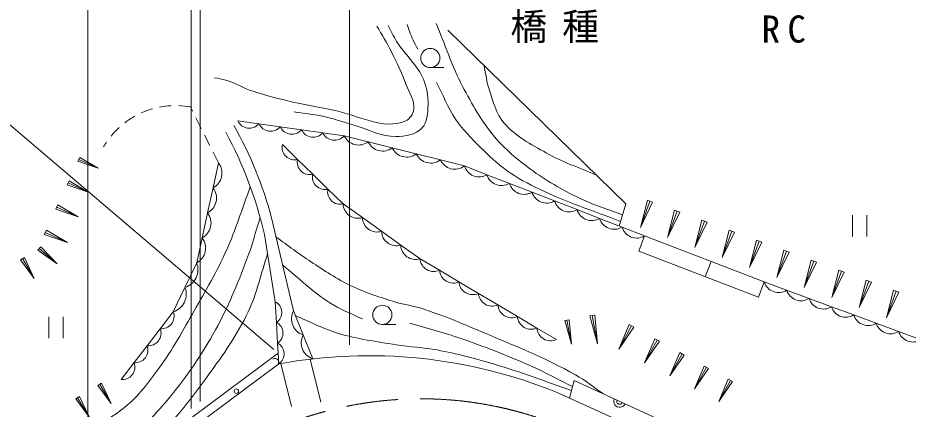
# Model space of a CAD drawing. Units: millimetres, scale not verified. Extents: x 40000 to 680000, y 20000 to 380000.
# Drawn here: x 428844 to 489103, y 314694 to 341157 of the extents above; entities that cross this region are included whole.
import ezdxf

# ---------------------------------------------------------------- set-up
doc = ezdxf.new("R2010")
doc.units = ezdxf.units.MM
doc.header["$LTSCALE"] = 1000
doc.linetypes.add('CHAIN', pattern=[18.5, 12, -1.5, 3.5, -1.5])
doc.layers.add('M-BMK', color=2, linetype='CHAIN', lineweight=13)
doc.layers.add('M-WORK', color=1, linetype='Continuous', lineweight=13)
doc.layers.add('M-STR-HTXT', color=7, linetype='Continuous')
doc.styles.add('ＭＳ ゴシック', font='')
doc.styles.get('ＭＳ ゴシック').set_extended_font_data('MS Gothic')

msp = doc.modelspace()

# ---------------------------------------------------------------- linework, layer by layer
at = {"layer": 'M-BMK'}
msp.add_arc((456129, 290396), 25000, 62.63769, 133.96343, dxfattribs=at)
at = {"layer": 'M-WORK'}
for p, q in [((433576, 309263), (433576, 357490)), ((440576, 314746), (440576, 357490)), ((441191, 315221), (441191, 357490)), ((451297, 319052), (451297, 357490)), ((419883, 341085), (446173, 318727)), ((457945, 340332), (469984, 328574)), ((456761, 337789), (457668, 337789)), ((440675, 334836), (440527, 335130)), ((441258, 333674), (440899, 334389)), ((443726, 334198), (445167, 333994)), ((445167, 333994), (446608, 333790)), ((446608, 333790), (448050, 333587)), ((448050, 333587), (449491, 333383)), ((449491, 333383), (450932, 333179)), ((441842, 332513), (441483, 333227)), ((450932, 333179), (452560, 332771)), ((452560, 332771), (454187, 332363)), ((442425, 331351), (442066, 332066)), ((446749, 332581), (447777, 331579)), ((454187, 332363), (455815, 331956)), ((432912, 331453), (433034, 331719)), ((432912, 331453), (434277, 330987)), ((432973, 331586), (434277, 330987)), ((433034, 331719), (434277, 330987)), ((447777, 331579), (448805, 330578)), ((455815, 331956), (457442, 331548)), ((457442, 331548), (459070, 331140)), ((442425, 331351), (442056, 329659)), ((459070, 331140), (460594, 330549)), ((448805, 330578), (449834, 329576)), ((460594, 330549), (462119, 329958)), ((432183, 329865), (432310, 330143)), ((432183, 329865), (433611, 329377)), ((432246, 330004), (433611, 329377)), ((432310, 330143), (433611, 329377)), ((442056, 329659), (441687, 327968)), ((462119, 329958), (463644, 329367)), ((449834, 329576), (450862, 328574)), ((463644, 329367), (465168, 328776)), ((431424, 328213), (431558, 328504)), ((431558, 328504), (432918, 327703)), ((450862, 328574), (452162, 327647)), ((465168, 328776), (466693, 328185)), ((469984, 328574), (469549, 327078)), ((471449, 328825), (470978, 326984)), ((471626, 328761), (470978, 326984)), ((471804, 328696), (470978, 326984)), ((471449, 328825), (471804, 328696)), ((431424, 328213), (432918, 327703)), ((431491, 328358), (432918, 327703)), ((441687, 327968), (441318, 326276)), ((466693, 328185), (468218, 327594)), ((473294, 328151), (472822, 326309)), ((473472, 328087), (472822, 326309)), ((473649, 328022), (472822, 326309)), ((473294, 328151), (473649, 328022)), ((485325, 327817), (485325, 326359)), ((486297, 327817), (486297, 326359)), ((447496, 321333), (446020, 327642)), ((452162, 327647), (453463, 326720)), ((468218, 327594), (469742, 327003)), ((475141, 327477), (474669, 325632)), ((475319, 327412), (474669, 325632)), ((475497, 327347), (474669, 325632)), ((475141, 327477), (475497, 327347)), ((430636, 326496), (430776, 326800)), ((430706, 326648), (432198, 325963)), ((430776, 326800), (432198, 325963)), ((453463, 326720), (454764, 325793)), ((469742, 327003), (471267, 326412)), ((476990, 326802), (476517, 324955)), ((477168, 326737), (476517, 324955)), ((477346, 326672), (476517, 324955)), ((476990, 326802), (477346, 326672)), ((430636, 326496), (432198, 325963)), ((441318, 326276), (440949, 324584)), ((445536, 326500), (446266, 321957)), ((470870, 325383), (471267, 326412)), ((471267, 326412), (479362, 323295)), ((478840, 326126), (478367, 324278)), ((479018, 326061), (478367, 324278)), ((478840, 326126), (479197, 325996)), ((430196, 325439), (430402, 325679)), ((430196, 325439), (431497, 324527)), ((430299, 325559), (431497, 324527)), ((430402, 325679), (431497, 324527)), ((454764, 325793), (456064, 324866)), ((479197, 325996), (478367, 324278)), ((480692, 325449), (480219, 323599)), ((480692, 325449), (481049, 325319)), ((429017, 324798), (429289, 324960)), ((429017, 324798), (429960, 323520)), ((429153, 324879), (429960, 323520)), ((429289, 324960), (429960, 323520)), ((456064, 324866), (457382, 324085)), ((470870, 325383), (478966, 322265)), ((480871, 325384), (480219, 323599)), ((481049, 325319), (480219, 323599)), ((440949, 324584), (440158, 322932)), ((475758, 324683), (475361, 323653)), ((482546, 324772), (482072, 322921)), ((482725, 324707), (482072, 322921)), ((482903, 324642), (482072, 322921)), ((482546, 324772), (482903, 324642)), ((457382, 324085), (458700, 323304)), ((484402, 324095), (483927, 322241)), ((484580, 324029), (483927, 322241)), ((484759, 323964), (483927, 322241)), ((484402, 324095), (484759, 323964)), ((458700, 323304), (460019, 322523)), ((479362, 323295), (478966, 322265)), ((479362, 323295), (480878, 322737)), ((486259, 323416), (485784, 321561)), ((486438, 323351), (485784, 321561)), ((486617, 323286), (485784, 321561)), ((486259, 323416), (486617, 323286)), ((440158, 322932), (439367, 321280)), ((460019, 322523), (461337, 321742)), ((480878, 322737), (482394, 322179)), ((488118, 322737), (487642, 320880)), ((488297, 322672), (487642, 320880)), ((488476, 322606), (487642, 320880)), ((488118, 322737), (488476, 322606)), ((446266, 321957), (446346, 320557)), ((482394, 322179), (483910, 321622)), ((439367, 321280), (438484, 320133)), ((447496, 321333), (448155, 319715)), ((461337, 321742), (462655, 320961)), ((483910, 321622), (485425, 321064)), ((430941, 320948), (430941, 319490)), ((431913, 320948), (431913, 319490)), ((462655, 320961), (463973, 320180)), ((465860, 320680), (466156, 320735)), ((465860, 320680), (466309, 319099)), ((466008, 320708), (466309, 319099)), ((466156, 320735), (466309, 319099)), ((467550, 320996), (467901, 321061)), ((467550, 320996), (468083, 319118)), ((467726, 321029), (468083, 319118)), ((467901, 321061), (468083, 319118)), ((485425, 321064), (486941, 320506)), ((438484, 320133), (437601, 318987)), ((446346, 320557), (446427, 319156)), ((453514, 320423), (454421, 320423)), ((463973, 320180), (465291, 319400)), ((470219, 320410), (469512, 318751)), ((470378, 320322), (469512, 318751)), ((470537, 320235), (469512, 318751)), ((470219, 320410), (470537, 320235)), ((486941, 320506), (488457, 319949)), ((448155, 319715), (448814, 318097)), ((471954, 319453), (471265, 317837)), ((471954, 319453), (472264, 319283)), ((488457, 319949), (489973, 319391)), ((437601, 318987), (436718, 317840)), ((446427, 319156), (446507, 317756)), ((472109, 319368), (471265, 317837)), ((472264, 319283), (471265, 317837)), ((437346, 311710), (446466, 318473)), ((473649, 318519), (472978, 316944)), ((473800, 318436), (472978, 316944)), ((473951, 318353), (472978, 316944)), ((473649, 318519), (473951, 318353)), ((436718, 317840), (435835, 316693)), ((437737, 311253), (446507, 317756)), ((446639, 317780), (447360, 314868)), ((448627, 318075), (449347, 315163)), ((475305, 317606), (474651, 316071)), ((475305, 317606), (475599, 317444)), ((475452, 317525), (474651, 316071)), ((475599, 317444), (474651, 316071)), ((434256, 316288), (434515, 316444)), ((434386, 316366), (435158, 315079)), ((434515, 316444), (435158, 315079)), ((466181, 315446), (466504, 316631)), ((466504, 316631), (478359, 311209)), ((476923, 316715), (476285, 315219)), ((477066, 316636), (476285, 315219)), ((477209, 316557), (476285, 315219)), ((476923, 316715), (477209, 316557)), ((434256, 316288), (435158, 315079)), ((465348, 315823), (478899, 309689)), ((432761, 315390), (433022, 315547)), ((432761, 315390), (433674, 314167)), ((432892, 315468), (433674, 314167)), ((433022, 315547), (433674, 314167))]:
    msp.add_line(p, q, dxfattribs=at)
for centre, radius in [((456761, 338437), 648), ((453514, 321071), 648), ((443638, 315911), 150)]:
    msp.add_circle(centre, radius, dxfattribs=at)
for centre, radius, start, end in [((439508, 329590), 5632, 92.79476, 100.93288), ((439508, 329590), 5632, 79.57032, 87.70844), ((439508, 329590), 5632, 119.24365, 127.38177), ((439508, 329590), 5632, 106.01921, 114.15733), ((420687, 320871), 26222, 14.96474, 29.74681), ((444511, 334554), 862, 204.35981, 319.53653), ((445953, 334350), 862, 204.35981, 319.53653), ((439508, 329590), 5632, 132.46809, 140.60621), ((418799, 320346), 27436, 12.96126, 28.46923), ((447394, 334146), 862, 204.35981, 319.53653), ((448835, 333942), 862, 204.35981, 319.53653), ((450276, 333738), 862, 204.35981, 319.53653), ((439508, 329590), 5632, 145.69254, 149.80631), ((451911, 333634), 1080, 204.9496, 306.91968), ((453538, 333226), 1080, 204.9496, 306.91968), ((447573, 332398), 844, 167.48354, 284.00458), ((455166, 332819), 1080, 204.9496, 306.91968), ((448601, 331397), 844, 167.48354, 284.00458), ((456793, 332411), 1080, 204.9496, 306.91968), ((458421, 332003), 1080, 204.9496, 306.91968), ((441521, 330662), 1137, 298.09412, 37.28985), ((460062, 331437), 1036, 196.67431, 300.95222), ((449629, 330395), 844, 167.48354, 284.00458), ((461586, 330846), 1036, 196.67431, 300.95222), ((441152, 328971), 1137, 298.09412, 37.28985), ((463111, 330255), 1036, 196.67431, 300.95222), ((450657, 329393), 844, 167.48354, 284.00458), ((464636, 329664), 1036, 196.67431, 300.95222), ((451859, 328597), 997, 181.30708, 287.7275), ((466160, 329073), 1036, 196.67431, 300.95222), ((440783, 327279), 1137, 298.09412, 37.28985), ((467685, 328482), 1036, 196.67431, 300.95222), ((453159, 327670), 997, 181.30708, 287.7275), ((469210, 327891), 1036, 196.67431, 300.95222), ((454460, 326743), 997, 181.30708, 287.7275), ((470734, 327300), 1036, 196.67431, 300.95222), ((440414, 325587), 1137, 298.09412, 37.28985), ((455760, 325815), 997, 181.30708, 287.7275), ((456995, 324934), 934, 184.21457, 294.50204), ((439788, 324125), 1248, 287.23061, 21.60633), ((458313, 324153), 934, 184.21457, 294.50204), ((459631, 323372), 934, 184.21457, 294.50204), ((480332, 323593), 1015, 197.1017, 302.50188), ((438998, 322473), 1248, 287.23061, 21.60633), ((460950, 322592), 934, 184.21457, 294.50204), ((481848, 323036), 1015, 197.1017, 302.50188), ((445892, 321233), 815, 303.89099, 62.69436), ((483364, 322478), 1015, 197.1017, 302.50188), ((438565, 320984), 855, 264.54158, 20.25761), ((448524, 320808), 1154, 152.95213, 251.36269), ((462268, 321811), 934, 184.21457, 294.50204), ((484880, 321920), 1015, 197.1017, 302.50188), ((463586, 321030), 934, 184.21457, 294.50204), ((486396, 321363), 1015, 197.1017, 302.50188), ((437682, 319837), 855, 264.54158, 20.25761), ((445973, 319833), 815, 303.89099, 62.69436), ((464904, 320249), 934, 184.21457, 294.50204), ((487911, 320805), 1015, 197.1017, 302.50188), ((449183, 319190), 1154, 152.95213, 251.36269), ((489427, 320247), 1015, 197.1017, 302.50188), ((436799, 318691), 855, 264.54158, 20.25761), ((446053, 318433), 815, 303.89099, 62.69436), ((452606, 284417), 33893, 67.91628, 100.36627), ((435916, 317544), 855, 264.54158, 20.25761), ((446249, 317876), 250, 303.7352, 123.7352), ((469580, 315224), 400, 155.42179, 335.42179), ((469580, 315224), 200, 155.42179, 335.42179)]:
    msp.add_arc(centre, radius, start, end, dxfattribs=at)
for points, knots in [([(453147, 340600), (453469, 340032), (453818, 339478), (454113, 338895), (454488, 338156), (454840, 337403), (455133, 336628), (455336, 336089), (455730, 335546), (455642, 334976), (455594, 334659), (455391, 334313), (455097, 334185), (453588, 333528), (451828, 334597), (450211, 334906), (448379, 335256), (446540, 335619), (444763, 336189), (444130, 336391), (443554, 336751), (442918, 336944), (442666, 337021), (442402, 337050), (442144, 337103)], [0, 0, 0, 0, 1, 1, 1, 2, 2, 2, 3, 3, 3, 4, 4, 4, 5, 5, 5, 6, 6, 6, 7, 7, 7, 8, 8, 8, 8]), ([(453902, 340635), (454096, 340278), (454268, 339908), (454482, 339563), (455033, 338678), (455888, 337975), (456293, 337015), (456521, 336471), (456633, 335864), (456609, 335275), (456587, 334729), (456563, 334088), (456187, 333693), (455763, 333247), (455045, 333144), (454430, 333130), (453446, 333109), (452530, 333641), (451582, 333904), (450878, 334099), (450187, 334346), (449473, 334501), (448836, 334640), (448184, 334701), (447540, 334800)], [0, 0, 0, 0, 1, 1, 1, 2, 2, 2, 3, 3, 3, 4, 4, 4, 5, 5, 5, 6, 6, 6, 7, 7, 7, 8, 8, 8, 8]), ([(455185, 340706), (455320, 340354), (455432, 339993), (455590, 339651), (455687, 339439), (455812, 339241), (455923, 339036)], [0, 0, 0, 0, 1, 1, 1, 2, 2, 2, 2]), ([(469771, 327840), (468781, 328221), (467756, 328520), (466803, 328983), (465668, 329533), (464567, 330169), (463551, 330916), (462669, 331565), (461815, 332276), (461108, 333113), (460240, 334141), (459570, 335330), (458946, 336523), (458233, 337886), (457751, 339358), (457154, 340776)], [0, 0, 0, 0, 1, 1, 1, 2, 2, 2, 3, 3, 3, 4, 4, 4, 5, 5, 5, 5]), ([(460397, 337937), (460517, 337377), (460579, 336802), (460757, 336259), (461006, 335496), (461232, 334683), (461741, 334062), (462484, 333156), (463588, 332604), (464606, 332023), (465681, 331410), (466868, 331016), (467998, 330513)], [0, 0, 0, 0, 1, 1, 1, 2, 2, 2, 3, 3, 3, 4, 4, 4, 4]), ([(457189, 336786), (457617, 335960), (457947, 335076), (458472, 334308), (458952, 333606), (459556, 332993), (460159, 332392), (460727, 331827), (461317, 331275), (461969, 330810), (462651, 330325), (463395, 329926), (464149, 329563), (465922, 328708), (467808, 328110), (469638, 327384)], [0, 0, 0, 0, 1, 1, 1, 2, 2, 2, 3, 3, 3, 4, 4, 4, 5, 5, 5, 5]), ([(444578, 329738), (444039, 328302), (443594, 326826), (442962, 325428), (442326, 324024), (441548, 322688), (440782, 321350), (440035, 320045), (439318, 318713), (438427, 317501), (437721, 316542), (437004, 315554), (436072, 314812), (434589, 313632), (432815, 312845), (431063, 312123), (429447, 311457), (427733, 311048), (426036, 310629), (424840, 310334), (423619, 310153), (422410, 309915)], [0, 0, 0, 0, 1, 1, 1, 2, 2, 2, 3, 3, 3, 4, 4, 4, 5, 5, 5, 6, 6, 6, 7, 7, 7, 7]), ([(423109, 308966), (424940, 309298), (426779, 309587), (428602, 309961), (430086, 310266), (431609, 310459), (433031, 310981), (434133, 311385), (435208, 311911), (436160, 312598), (437275, 313403), (438229, 314426), (439112, 315480), (440296, 316892), (441327, 318440), (442223, 320050), (443065, 321562), (443714, 323178), (444332, 324795), (444688, 325725), (444943, 326690), (445249, 327637)], [0, 0, 0, 0, 1, 1, 1, 2, 2, 2, 3, 3, 3, 4, 4, 4, 5, 5, 5, 6, 6, 6, 7, 7, 7, 7]), ([(446325, 326336), (447111, 325777), (447875, 325186), (448682, 324659), (449562, 324084), (450440, 323494), (451389, 323042), (452358, 322580), (453385, 322248), (454412, 321935), (455001, 321756), (455618, 321681), (456205, 321495), (457560, 321068), (458868, 320502), (460177, 319949), (462343, 319033), (464544, 318169), (466592, 317014), (467254, 316640), (467849, 316157), (468478, 315729)], [0, 0, 0, 0, 1, 1, 1, 2, 2, 2, 3, 3, 3, 4, 4, 4, 5, 5, 5, 6, 6, 6, 7, 7, 7, 7]), ([(445746, 325192), (445310, 323888), (445026, 322523), (444438, 321280), (443718, 319760), (442737, 318370), (441749, 317009), (440678, 315535), (439578, 314057), (438251, 312809), (437314, 311927), (436268, 311144), (435140, 310524), (433476, 309608), (431680, 308892), (429833, 308450), (427905, 307989), (425887, 308066), (423913, 307874)], [0, 0, 0, 0, 1, 1, 1, 2, 2, 2, 3, 3, 3, 4, 4, 4, 5, 5, 5, 6, 6, 6, 6]), ([(452162, 320792), (451430, 321156), (450655, 321443), (449965, 321882), (448816, 322614), (447836, 323582), (446771, 324433)], [0, 0, 0, 0, 1, 1, 1, 2, 2, 2, 2]), ([(447621, 321021), (448593, 320621), (449530, 320124), (450537, 319821), (451812, 319437), (453141, 319261), (454456, 319048), (455377, 318899), (456316, 318869), (457233, 318697), (458539, 318452), (459825, 318106), (461099, 317730), (462862, 317209), (464586, 316565), (466318, 315947)], [0, 0, 0, 0, 1, 1, 1, 2, 2, 2, 3, 3, 3, 4, 4, 4, 5, 5, 5, 5]), ([(466391, 316217), (465491, 316664), (464610, 317149), (463692, 317559), (462184, 318231), (460646, 318842), (459087, 319386), (457868, 319813), (456615, 320136), (455379, 320511)], [0, 0, 0, 0, 1, 1, 1, 2, 2, 2, 3, 3, 3, 3])]:
    msp.add_open_spline(points, degree=3, knots=knots, dxfattribs=at)

# ---------------------------------------------------------------- texts
at = {"layer": 'M-STR-HTXT', "char_height": 1833, "attachment_point": 7, "style": 'ＭＳ ゴシック'}
for s, insert in [('\\T1.4;橋種', (462181, 339453)), ('\\T1.4;RC', (479181, 339453))]:
    msp.add_mtext(s, dxfattribs=dict(at, insert=insert))

doc.saveas('drawing.dxf')
